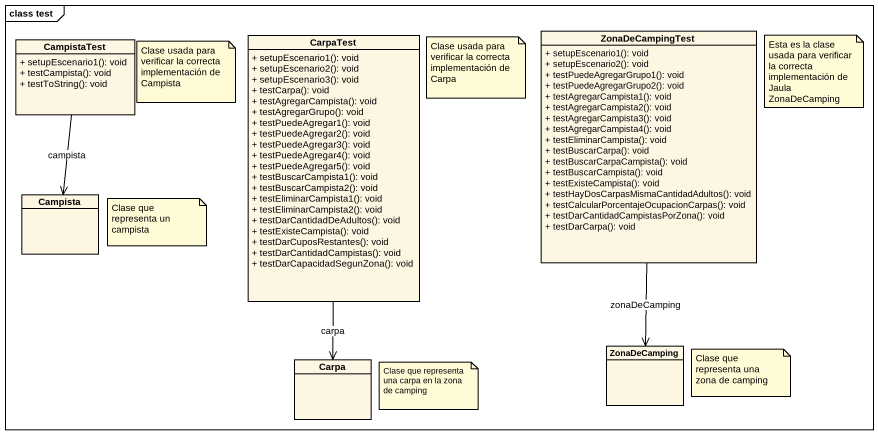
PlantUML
@startuml
mainframe class test
hide circle
hide empty members
skinparam classAttributeIconSize 0
class CampistaTest {
  + setupEscenario1(): void
  + testCampista(): void
  + testToString(): void
}
class CarpaTest {
  + setupEscenario1(): void
  + setupEscenario2(): void
  + setupEscenario3(): void
  + testCarpa(): void
  + testAgregarCampista(): void
  + testAgregarGrupo(): void
  + testPuedeAgregar1(): void
  + testPuedeAgregar2(): void
  + testPuedeAgregar3(): void
  + testPuedeAgregar4(): void
  + testPuedeAgregar5(): void
  + testBuscarCampista1(): void
  + testBuscarCampista2(): void
  + testEliminarCampista1(): void
  + testEliminarCampista2(): void
  + testDarCantidadDeAdultos(): void
  + testExisteCampista(): void
  + testDarCuposRestantes(): void
  + testDarCantidadCampistas(): void
  + testDarCapacidadSegunZona(): void
}
class ZonaDeCampingTest {
  + setupEscenario1(): void
  + setupEscenario2(): void
  + testPuedeAgregarGrupo1(): void
  + testPuedeAgregarGrupo2(): void
  + testAgregarCampista1(): void
  + testAgregarCampista2(): void
  + testAgregarCampista3(): void
  + testAgregarCampista4(): void
  + testEliminarCampista(): void
  + testBuscarCarpa(): void
  + testBuscarCarpaCampista(): void
  + testBuscarCampista(): void
  + testExisteCampista(): void
  + testHayDosCarpasMismaCantidadAdultos(): void
  + testCalcularPorcentajeOcupacionCarpas(): void
  + testDarCantidadCampistasPorZona(): void
  + testDarCarpa(): void
}
class Campista
class ZonaDeCamping
class Carpa
CampistaTest --> Campista : campista
CarpaTest --> Carpa : carpa
ZonaDeCampingTest --> ZonaDeCamping : zonaDeCamping
note as N1
  Clase usada para verificar la correcta implementación de Campista
end note
note as N2
  Clase usada para verificar la correcta implementación de Carpa
end note
note as N3
  Esta es la clase usada para verificar la correcta implementación de Jaula ZonaDeCamping
end note
note as N4
  Clase que representa un campista
end note
note as N5
  Clase que representa una zona de camping
end note
note as N6
  Clase que representa una carpa en la zona de camping
end note
@enduml
